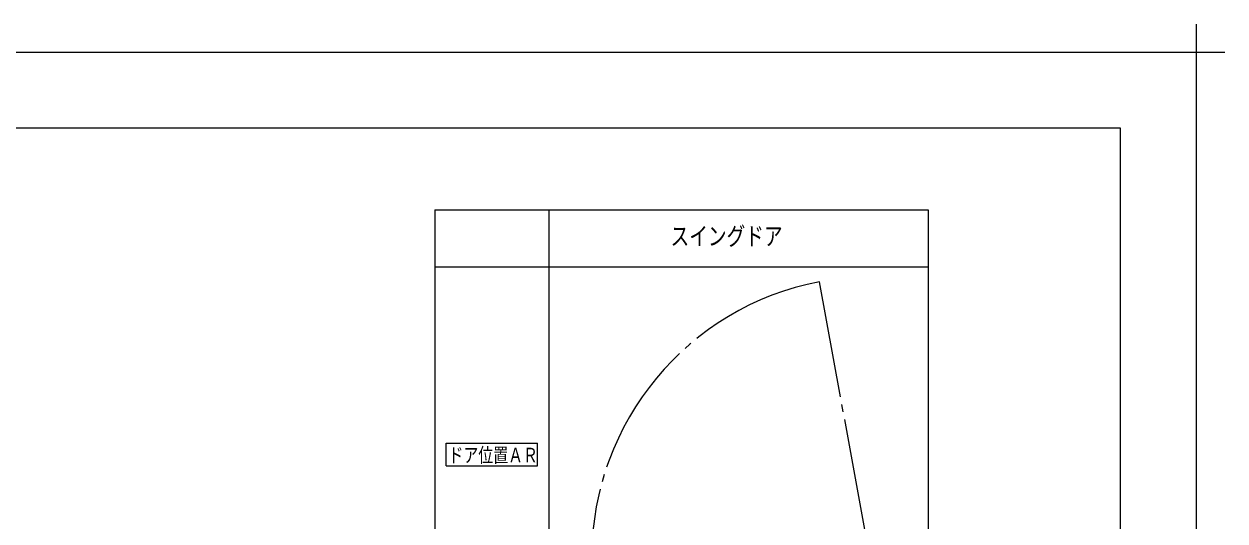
# Model space of a CAD drawing. Units: millimetres on the paper. Extents: x -305 to 305, y -152 to 152.
# Drawn here: x -35.5 to 122.7, y 86.7 to 152.3 of the extents above; entities that cross this region are included whole.
import ezdxf
from ezdxf.enums import TextEntityAlignment as Align

# ---------------------------------------------------------------- set-up
doc = ezdxf.new("R2010")
doc.units = ezdxf.units.MM
doc.linetypes.add('LONG_CHAIN', pattern=[21, 18, -1, 1, -1])
for name, color, linetype, lineweight in [('0-1_VIEW0001', 7, 'Continuous', 9), ('0-2_1図面枠', 7, 'Continuous', 9), ('0-3_図面枠', 3, 'Continuous', 9), ('0-4_DEFPOINTS', 7, 'Continuous', 9)]:
    doc.layers.add(name, color=color, linetype=linetype, lineweight=lineweight)
doc.styles.add('ＭＳ ゴシック', font='')
doc.styles.get('ＭＳ ゴシック').set_extended_font_data('MS Gothic')

# ---------------------------------------------------------------- blocks, each defined once
blk = doc.blocks.new('グループ-6')
at = {"layer": '0-2_1図面枠'}
for p, q in [((4200, 2895), (4200, 3045)), ((4275, 2970), (4125, 2970))]:
    blk.add_line(p, q, dxfattribs=at)

msp = doc.modelspace()

# ---------------------------------------------------------------- linework, layer by layer
at = {"layer": '0-1_VIEW0001'}
for p, q in [((18.617, 127.749), (18.617, 20.249)), ((18.617, 127.749), (83.617, 127.749)), ((33.617, 127.749), (33.617, 20.249)), ((83.617, 127.749), (83.617, 20.249)), ((18.617, 120.249), (83.617, 120.249)), ((20.117, 93.999), (20.117, 96.999)), ((20.117, 96.999), (32.117, 96.999)), ((32.117, 93.999), (32.117, 96.999)), ((20.117, 93.999), (32.117, 93.999))]:
    msp.add_line(p, q, dxfattribs=at)
at = {"layer": '0-1_VIEW0001', "linetype": 'LONG_CHAIN'}
msp.add_line((75.862, 82.422), (69.286, 118.276), dxfattribs=at)
msp.add_arc((76.309, 81.922), 37.027, 100.93399, 179.70079, dxfattribs=at)
at = {"layer": '0-3_図面枠'}
msp.add_lwpolyline([(-291.017, -138.498), (108.983, -138.498), (108.983, 138.502), (-291.017, 138.502)], close=True, dxfattribs=at)
at = {"layer": '0-4_DEFPOINTS'}
for p, q in [((118.983, 148.502), (-301.017, 148.502)), ((118.983, -148.498), (118.983, 148.502))]:
    msp.add_line(p, q, dxfattribs=at)

# ---------------------------------------------------------------- block references
at = {"layer": '0-2_1図面枠', "xscale": 0.05, "yscale": 0.05}
msp.add_blockref('グループ-6', (-91.017, 0.002), dxfattribs=at)

# ---------------------------------------------------------------- texts
at = {"layer": '0-1_VIEW0001', "style": 'ＭＳ ゴシック', "width": 0.75}
for s, height, p in [('スイングドア', 2.405, (49.67, 122.355)), ('ドア位置ＡＲ', 1.921, (20.402, 93.879))]:
    msp.add_text(s, height=height, dxfattribs=at).set_placement(p, align=Align.BOTTOM_LEFT)

doc.saveas('drawing.dxf')
